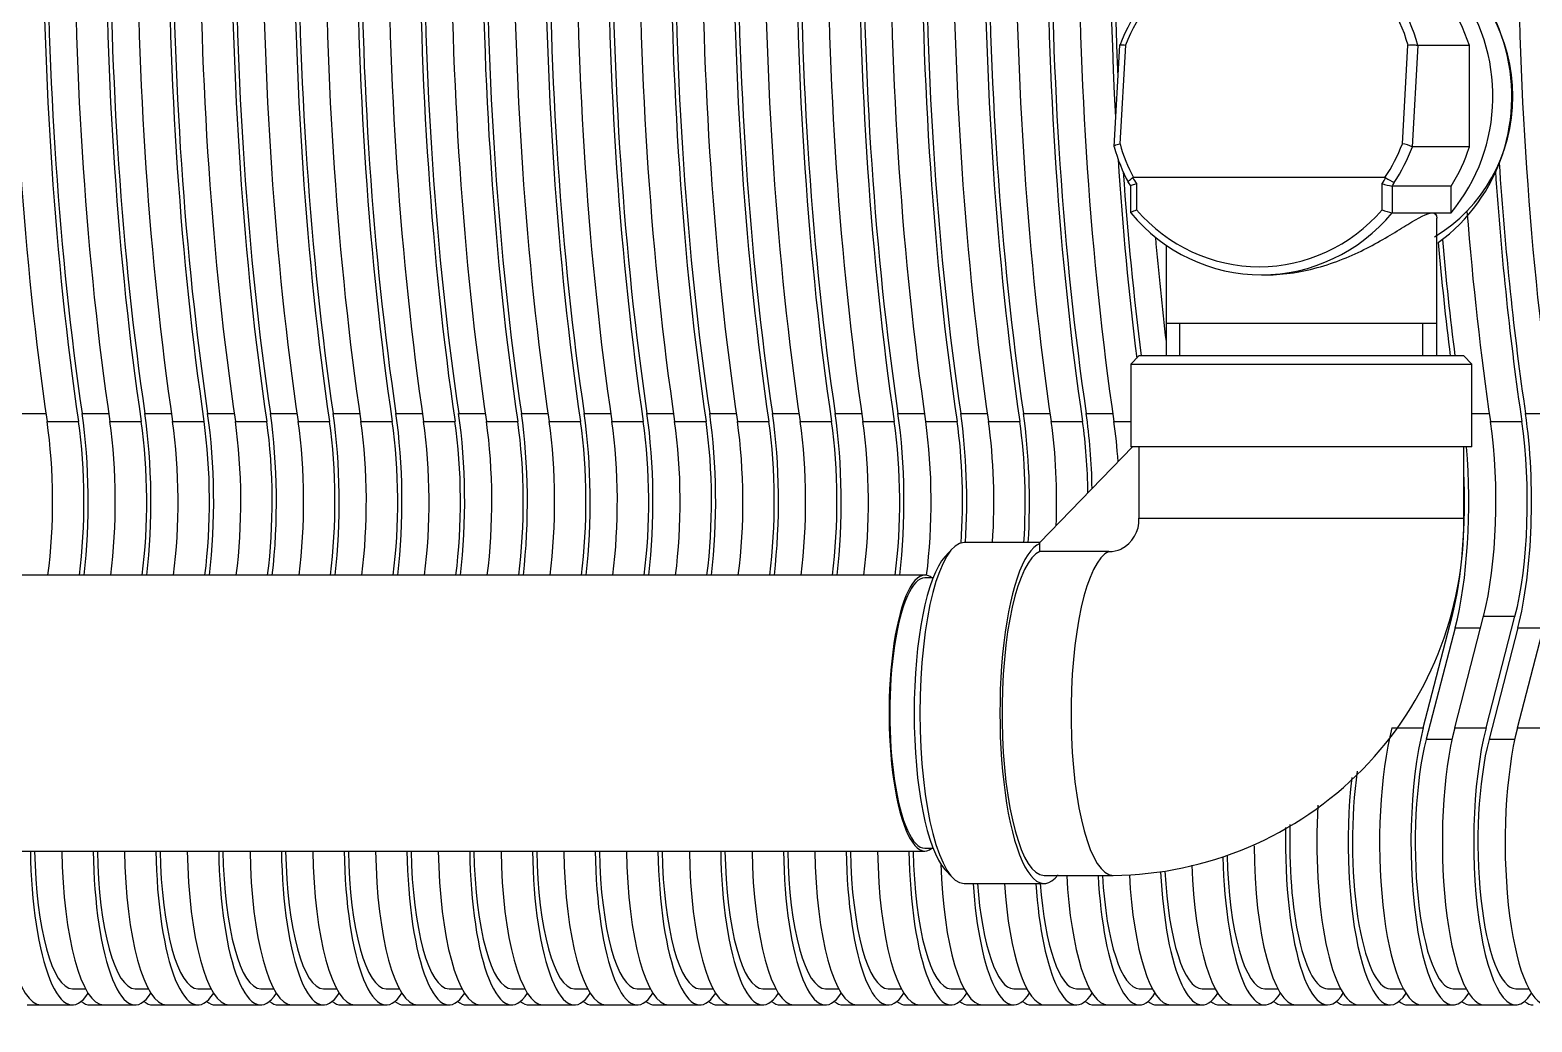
# Model space of a CAD drawing. Header units: millimetres. Extents: x 3795014 to 4300160, y 3869364 to 4016788.
# Drawn here: x 4226548.04 to 4226594.27, y 3922712.02 to 3922742.57 of the extents above; entities that cross this region are included whole.
import ezdxf

# ---------------------------------------------------------------- set-up
doc = ezdxf.new("R2010")
doc.units = ezdxf.units.MM
doc.layers.add('линия перехода', color=7, linetype='Continuous')
doc.layers.add('основная', color=7, linetype='Continuous', lineweight=50)

msp = doc.modelspace()

# ---------------------------------------------------------------- linework, layer by layer
at = {"layer": 'линия перехода', "color": 0, "linetype": 'Continuous', "lineweight": -3}
for p, q in [((4226581.763, 3922742.106), (4226581.59, 3922739.064)), ((4226590.283, 3922739.064), (4226590.455, 3922742.106)), ((4226590.762, 3922742.093), (4226590.585, 3922738.972)), ((4226582.096, 3922737.842), (4226582.096, 3922737.034)), ((4226589.66, 3922737.034), (4226589.66, 3922737.842)), ((4226589.966, 3922737.766), (4226589.966, 3922736.94)), ((4226547.712, 3922730.757), (4226548.529, 3922730.757)), ((4226549.643, 3922730.757), (4226550.461, 3922730.757)), ((4226551.575, 3922730.757), (4226552.392, 3922730.757)), ((4226553.507, 3922730.757), (4226554.324, 3922730.757)), ((4226555.438, 3922730.757), (4226556.256, 3922730.757)), ((4226557.37, 3922730.757), (4226558.187, 3922730.757)), ((4226559.302, 3922730.757), (4226560.119, 3922730.757)), ((4226561.233, 3922730.757), (4226562.051, 3922730.757)), ((4226563.165, 3922730.757), (4226563.982, 3922730.757)), ((4226565.097, 3922730.757), (4226565.914, 3922730.757)), ((4226567.028, 3922730.757), (4226567.846, 3922730.757)), ((4226568.96, 3922730.757), (4226569.777, 3922730.757)), ((4226570.892, 3922730.757), (4226571.709, 3922730.757)), ((4226572.823, 3922730.757), (4226573.641, 3922730.757)), ((4226574.755, 3922730.757), (4226575.572, 3922730.757)), ((4226576.687, 3922730.757), (4226577.504, 3922730.757)), ((4226578.618, 3922730.757), (4226579.436, 3922730.757)), ((4226580.55, 3922730.757), (4226581.367, 3922730.757)), ((4226592.424, 3922730.757), (4226592.957, 3922730.757)), ((4226594.072, 3922730.757), (4226594.889, 3922730.757)), ((4226548.565, 3922730.511), (4226549.531, 3922730.511)), ((4226550.496, 3922730.511), (4226551.462, 3922730.511)), ((4226552.428, 3922730.511), (4226553.394, 3922730.511)), ((4226554.36, 3922730.511), (4226555.326, 3922730.511)), ((4226556.291, 3922730.511), (4226557.257, 3922730.511)), ((4226558.223, 3922730.511), (4226559.189, 3922730.511)), ((4226560.155, 3922730.511), (4226561.121, 3922730.511)), ((4226562.086, 3922730.511), (4226563.052, 3922730.511)), ((4226564.018, 3922730.511), (4226564.984, 3922730.511)), ((4226565.95, 3922730.511), (4226566.916, 3922730.511)), ((4226567.881, 3922730.511), (4226568.847, 3922730.511)), ((4226569.813, 3922730.511), (4226570.779, 3922730.511)), ((4226571.745, 3922730.511), (4226572.711, 3922730.511)), ((4226573.677, 3922730.511), (4226574.642, 3922730.511)), ((4226575.608, 3922730.511), (4226576.574, 3922730.511)), ((4226577.54, 3922730.511), (4226578.506, 3922730.511)), ((4226579.472, 3922730.511), (4226580.437, 3922730.511)), ((4226581.403, 3922730.511), (4226581.924, 3922730.511)), ((4226592.993, 3922730.511), (4226593.959, 3922730.511)), ((4226582.174, 3922727.531), (4226592.174, 3922727.531)), ((4226591.908, 3922724.157), (4226592.69, 3922724.157)), ((4226592.782, 3922724.511), (4226593.748, 3922724.511)), ((4226593.84, 3922724.157), (4226594.622, 3922724.157)), ((4226589.96, 3922721.076), (4226590.926, 3922721.076)), ((4226591.892, 3922721.076), (4226592.858, 3922721.076)), ((4226593.824, 3922721.076), (4226594.789, 3922721.076)), ((4226591.018, 3922720.722), (4226591.809, 3922720.722)), ((4226592.949, 3922720.722), (4226593.74, 3922720.722))]:
    msp.add_line(p, q, dxfattribs=at)
for centre, major_axis, ratio, start_param, end_param in [((4226586.023, 3922740.585), (-2.435, -4.169), 0.93488, 2.396479, 4.886306), ((4226586.023, 3922740.585), (-2.435, -4.169), 0.93488, 5.538072, 5.779733), ((4226586.023, 3922740.585), (-2.435, -4.169), 0.93488, 1.503052, 1.744713), ((4226586.086, 3922740.531), (2.506, 4.414), 0.937175, 4.640471, 4.883878), ((4226585.878, 3922740.531), (0, -4.75), 0.965835, 5.26853, 5.314193), ((4226585.878, 3922740.531), (0, -4.75), 0.965835, 0.968993, 1.014656), ((4226585.943, 3922740.531), (0, -5), 0.965835, 0.984689, 1.00983), ((4226585.878, 3922740.531), (0, 5.25), 0.965835, 2.299843, 3.983342), ((4226581.379, 3922721.531), (0, 5), 0.259156, 0.100167, 3.141988)]:
    msp.add_ellipse(centre, major_axis=major_axis, ratio=ratio, start_param=start_param, end_param=end_param, dxfattribs=at)
at = {"layer": 'основная', "color": 0, "linetype": 'Continuous', "lineweight": -3}
for p, q in [((4226581.579, 3922742.103), (4226581.402, 3922738.988)), ((4226590.757, 3922742.094), (4226590.762, 3922742.093)), ((4226592.345, 3922742.093), (4226590.762, 3922742.093)), ((4226592.345, 3922738.97), (4226592.345, 3922742.093)), ((4226581.414, 3922738.97), (4226581.41, 3922738.972)), ((4226590.585, 3922738.972), (4226590.59, 3922738.97)), ((4226592.345, 3922738.97), (4226590.59, 3922738.97)), ((4226589.746, 3922738.031), (4226582.01, 3922738.031)), ((4226581.842, 3922737.879), (4226581.913, 3922737.768)), ((4226581.911, 3922737.769), (4226581.911, 3922736.944)), ((4226591.78, 3922737.766), (4226589.966, 3922737.766)), ((4226591.78, 3922736.94), (4226591.78, 3922737.766)), ((4226589.966, 3922736.94), (4226591.197, 3922736.94)), ((4226591.197, 3922736.94), (4226591.78, 3922736.94)), ((4226591.339, 3922733.531), (4226591.339, 3922736.774)), ((4226583.008, 3922735.947), (4226583.008, 3922733.531)), ((4226585.943, 3922735.031), (4226586.098, 3922735.031)), ((4226583.008, 3922733.531), (4226583.008, 3922732.531)), ((4226591.339, 3922733.531), (4226583.008, 3922733.531)), ((4226583.436, 3922732.531), (4226583.436, 3922733.531)), ((4226590.911, 3922732.531), (4226590.911, 3922733.531)), ((4226591.339, 3922732.531), (4226591.339, 3922733.531)), ((4226582.174, 3922732.531), (4226581.924, 3922732.281)), ((4226592.174, 3922732.531), (4226582.174, 3922732.531)), ((4226592.424, 3922732.281), (4226592.174, 3922732.531)), ((4226581.924, 3922732.281), (4226592.424, 3922732.281)), ((4226581.924, 3922732.281), (4226581.924, 3922729.731)), ((4226592.424, 3922729.731), (4226592.424, 3922732.281)), ((4226579.124, 3922726.781), (4226581.974, 3922729.731)), ((4226592.424, 3922729.731), (4226581.924, 3922729.731)), ((4226582.174, 3922729.731), (4226582.174, 3922727.531)), ((4226592.174, 3922727.531), (4226592.174, 3922729.731)), ((4226576.426, 3922726.589), (4226576.202, 3922726.348)), ((4226579.124, 3922726.781), (4226576.791, 3922726.781)), ((4226579.124, 3922726.758), (4226579.124, 3922726.781)), ((4226579.124, 3922726.506), (4226579.124, 3922726.758)), ((4226581.249, 3922726.506), (4226579.124, 3922726.506)), ((4226575.584, 3922725.781), (4226490.59, 3922725.781)), ((4226575.833, 3922725.697), (4226575.584, 3922725.697)), ((4226590.926, 3922721.076), (4226591.816, 3922724.511)), ((4226591.908, 3922724.157), (4226591.018, 3922720.722)), ((4226591.892, 3922721.076), (4226592.782, 3922724.511)), ((4226592.858, 3922721.076), (4226593.748, 3922724.511)), ((4226593.84, 3922724.157), (4226592.949, 3922720.722)), ((4226593.824, 3922721.076), (4226594.714, 3922724.511)), ((4226490.59, 3922717.281), (4226575.584, 3922717.281)), ((4226575.584, 3922717.366), (4226575.833, 3922717.366)), ((4226576.202, 3922716.715), (4226576.426, 3922716.474)), ((4226576.791, 3922716.281), (4226579.254, 3922716.281)), ((4226579.254, 3922716.531), (4226581.379, 3922716.531)), ((4226549.345, 3922713.04), (4226549.747, 3922713.04)), ((4226551.277, 3922713.04), (4226551.678, 3922713.04)), ((4226553.209, 3922713.04), (4226553.61, 3922713.04)), ((4226555.141, 3922713.04), (4226555.542, 3922713.04)), ((4226557.072, 3922713.04), (4226557.473, 3922713.04)), ((4226559.004, 3922713.04), (4226559.405, 3922713.04)), ((4226560.936, 3922713.04), (4226561.337, 3922713.04)), ((4226562.867, 3922713.04), (4226563.268, 3922713.04)), ((4226564.799, 3922713.04), (4226565.2, 3922713.04)), ((4226566.731, 3922713.04), (4226567.132, 3922713.04)), ((4226568.662, 3922713.04), (4226569.063, 3922713.04)), ((4226570.594, 3922713.04), (4226570.995, 3922713.04)), ((4226572.526, 3922713.04), (4226572.927, 3922713.04)), ((4226574.457, 3922713.04), (4226574.858, 3922713.04)), ((4226576.389, 3922713.04), (4226576.79, 3922713.04)), ((4226578.321, 3922713.04), (4226578.722, 3922713.04)), ((4226580.252, 3922713.04), (4226580.653, 3922713.04)), ((4226582.184, 3922713.04), (4226582.585, 3922713.04)), ((4226584.116, 3922713.04), (4226584.517, 3922713.04)), ((4226586.047, 3922713.04), (4226586.448, 3922713.04)), ((4226587.979, 3922713.04), (4226588.38, 3922713.04)), ((4226589.911, 3922713.04), (4226590.312, 3922713.04)), ((4226591.842, 3922713.04), (4226592.243, 3922713.04)), ((4226593.774, 3922713.04), (4226594.175, 3922713.04)), ((4226547.953, 3922712.54), (4226548.38, 3922712.54)), ((4226548.38, 3922712.54), (4226549.345, 3922712.54)), ((4226549.885, 3922712.54), (4226550.311, 3922712.54)), ((4226550.311, 3922712.54), (4226551.277, 3922712.54)), ((4226551.816, 3922712.54), (4226552.243, 3922712.54)), ((4226552.243, 3922712.54), (4226553.209, 3922712.54)), ((4226553.748, 3922712.54), (4226554.175, 3922712.54)), ((4226554.175, 3922712.54), (4226555.141, 3922712.54)), ((4226555.68, 3922712.54), (4226556.106, 3922712.54)), ((4226556.106, 3922712.54), (4226557.072, 3922712.54)), ((4226557.611, 3922712.54), (4226558.038, 3922712.54)), ((4226558.038, 3922712.54), (4226559.004, 3922712.54)), ((4226559.543, 3922712.54), (4226559.97, 3922712.54)), ((4226559.97, 3922712.54), (4226560.936, 3922712.54)), ((4226561.475, 3922712.54), (4226561.901, 3922712.54)), ((4226561.901, 3922712.54), (4226562.867, 3922712.54)), ((4226563.406, 3922712.54), (4226563.833, 3922712.54)), ((4226563.833, 3922712.54), (4226564.799, 3922712.54)), ((4226565.338, 3922712.54), (4226565.765, 3922712.54)), ((4226565.765, 3922712.54), (4226566.731, 3922712.54)), ((4226567.27, 3922712.54), (4226567.696, 3922712.54)), ((4226567.696, 3922712.54), (4226568.662, 3922712.54)), ((4226569.201, 3922712.54), (4226569.628, 3922712.54)), ((4226569.628, 3922712.54), (4226570.594, 3922712.54)), ((4226571.133, 3922712.54), (4226571.56, 3922712.54)), ((4226571.56, 3922712.54), (4226572.526, 3922712.54)), ((4226573.065, 3922712.54), (4226573.491, 3922712.54)), ((4226573.491, 3922712.54), (4226574.457, 3922712.54)), ((4226574.996, 3922712.54), (4226575.423, 3922712.54)), ((4226575.423, 3922712.54), (4226576.389, 3922712.54)), ((4226576.928, 3922712.54), (4226577.355, 3922712.54)), ((4226577.355, 3922712.54), (4226578.321, 3922712.54)), ((4226578.86, 3922712.54), (4226579.286, 3922712.54)), ((4226579.286, 3922712.54), (4226580.252, 3922712.54)), ((4226580.791, 3922712.54), (4226581.218, 3922712.54)), ((4226581.218, 3922712.54), (4226582.184, 3922712.54)), ((4226582.723, 3922712.54), (4226583.15, 3922712.54)), ((4226583.15, 3922712.54), (4226584.116, 3922712.54)), ((4226584.655, 3922712.54), (4226585.081, 3922712.54)), ((4226585.081, 3922712.54), (4226586.047, 3922712.54)), ((4226586.586, 3922712.54), (4226587.013, 3922712.54)), ((4226587.013, 3922712.54), (4226587.979, 3922712.54)), ((4226588.518, 3922712.54), (4226588.945, 3922712.54)), ((4226588.945, 3922712.54), (4226589.911, 3922712.54)), ((4226590.45, 3922712.54), (4226590.876, 3922712.54)), ((4226590.876, 3922712.54), (4226591.842, 3922712.54)), ((4226592.381, 3922712.54), (4226592.808, 3922712.54)), ((4226592.808, 3922712.54), (4226593.774, 3922712.54))]:
    msp.add_line(p, q, dxfattribs=at)
for centre, radius, start, end in [((4226590.177, 3922738.173), 0.897, 62.8999, 83.2047), ((4226582.008, 3922737.982), 0.0494, 88.223, 122.2208), ((4226589.748, 3922737.98), 0.051, 58.3374, 91.2189), ((4226591.151, 3922740.055), 2.454, 235.8793, 242.8708), ((4226590.237, 3922739.501), 1.756, 250.8187, 261.133), ((4226590.25, 3922738.411), 1.498, 246.776, 259.0536), ((4226581.277, 3922727.428), 10.897, 270.535, 0.5427), ((4226581.177, 3922727.48), 0.998, 296.5091, 2.9385)]:
    msp.add_arc(centre, radius, start, end, dxfattribs=at)
for centre, major_axis, ratio, start_param, end_param in [((4226555.893, 3922746.531), (0, -32.5), 0.259156, 4.196924, 5.227854), ((4226556.859, 3922746.531), (0, -32.5), 0.259156, 4.196924, 5.227854), ((4226557.825, 3922746.531), (0, -32.5), 0.259156, 4.196924, 5.227854), ((4226558.79, 3922746.531), (0, -32.5), 0.259156, 4.196924, 5.227854), ((4226559.756, 3922746.531), (0, -32.5), 0.259156, 4.196924, 5.227854), ((4226560.722, 3922746.531), (0, -32.5), 0.259156, 4.196924, 5.227854), ((4226561.688, 3922746.531), (0, -32.5), 0.259156, 4.196924, 5.227854), ((4226562.654, 3922746.531), (0, -32.5), 0.259156, 4.196924, 5.227854), ((4226563.62, 3922746.531), (0, -32.5), 0.259156, 4.196924, 5.227854), ((4226564.585, 3922746.531), (0, -32.5), 0.259156, 4.196924, 5.227854), ((4226565.551, 3922746.531), (0, -32.5), 0.259156, 4.196924, 5.227854), ((4226566.517, 3922746.531), (0, -32.5), 0.259156, 4.196924, 5.227854), ((4226567.483, 3922746.531), (0, -32.5), 0.259156, 4.196924, 5.227854), ((4226568.449, 3922746.531), (0, -32.5), 0.259156, 4.196924, 5.227854), ((4226569.415, 3922746.531), (0, -32.5), 0.259156, 4.196924, 5.227854), ((4226570.38, 3922746.531), (0, -32.5), 0.259156, 4.196924, 5.227854), ((4226571.346, 3922746.531), (0, -32.5), 0.259156, 4.196924, 5.227854), ((4226572.312, 3922746.531), (0, -32.5), 0.259156, 4.196924, 5.227854), ((4226573.278, 3922746.531), (0, -32.5), 0.259156, 4.196924, 5.227854), ((4226574.244, 3922746.531), (0, -32.5), 0.259156, 4.196924, 5.227854), ((4226575.21, 3922746.531), (0, -32.5), 0.259156, 4.196924, 5.227854), ((4226576.176, 3922746.531), (0, -32.5), 0.259156, 4.196924, 5.227854), ((4226577.141, 3922746.531), (0, -32.5), 0.259156, 4.196924, 5.227854), ((4226578.107, 3922746.531), (0, -32.5), 0.259156, 4.196924, 5.227854), ((4226579.073, 3922746.531), (0, -32.5), 0.259156, 4.196924, 5.227854), ((4226580.039, 3922746.531), (0, -32.5), 0.259156, 4.196924, 5.227854), ((4226581.005, 3922746.531), (0, -32.5), 0.259156, 4.196924, 5.227854), ((4226581.971, 3922746.531), (0, -32.5), 0.259156, 4.196924, 5.227854), ((4226582.936, 3922746.531), (0, -32.5), 0.259156, 4.196924, 5.227854), ((4226583.902, 3922746.531), (0, -32.5), 0.259156, 4.196924, 5.227854), ((4226584.868, 3922746.531), (0, -32.5), 0.259156, 4.196924, 5.227854), ((4226585.834, 3922746.531), (0, -32.5), 0.259156, 4.196924, 5.227854), ((4226586.8, 3922746.531), (0, -32.5), 0.259156, 4.196924, 5.227854), ((4226587.766, 3922746.531), (0, -32.5), 0.259156, 4.196924, 5.227854), ((4226588.731, 3922746.531), (0, -32.5), 0.259156, 4.196924, 5.227854), ((4226589.697, 3922746.531), (0, -32.5), 0.259156, 4.196924, 4.918387), ((4226602.253, 3922746.531), (0, -32.5), 0.259156, 4.196924, 5.227854), ((4226556.859, 3922746.531), (0, 32), 0.259156, 1.055331, 2.086262), ((4226558.79, 3922746.531), (0, 32), 0.259156, 1.055331, 2.086262), ((4226560.722, 3922746.531), (0, 32), 0.259156, 1.055331, 2.086262), ((4226562.654, 3922746.531), (0, 32), 0.259156, 1.055331, 2.086262), ((4226564.585, 3922746.531), (0, 32), 0.259156, 1.055331, 2.086262), ((4226566.517, 3922746.531), (0, 32), 0.259156, 1.055331, 2.086262), ((4226568.449, 3922746.531), (0, 32), 0.259156, 1.055331, 2.086262), ((4226570.38, 3922746.531), (0, 32), 0.259156, 1.055331, 2.086262), ((4226572.312, 3922746.531), (0, 32), 0.259156, 1.055331, 2.086262), ((4226574.244, 3922746.531), (0, 32), 0.259156, 1.055331, 2.086262), ((4226576.176, 3922746.531), (0, 32), 0.259156, 1.055331, 2.086262), ((4226578.107, 3922746.531), (0, 32), 0.259156, 1.055331, 2.086262), ((4226580.039, 3922746.531), (0, 32), 0.259156, 1.055331, 2.086262), ((4226581.971, 3922746.531), (0, 32), 0.259156, 1.055331, 2.086262), ((4226583.902, 3922746.531), (0, 32), 0.259156, 1.055331, 2.086262), ((4226585.834, 3922746.531), (0, 32), 0.259156, 1.055331, 2.086262), ((4226587.766, 3922746.531), (0, 32), 0.259156, 1.055331, 2.086262), ((4226589.697, 3922746.531), (0, 32), 0.259156, 1.055331, 1.740451), ((4226587.757, 3922740.531), (0, -5.5), 0.965835, 0.859266, 3.628205), ((4226588.34, 3922740.531), (0, -5.5), 0.965835, 0.610482, 3.141593), ((4226586.086, 3922740.531), (-2.506, -4.414), 0.937175, 2.377763, 4.88352), ((4226587.757, 3922740.531), (0, -5), 0.965835, 1.888357, 3.141593), ((4226588.858, 3922740.531), (0, -5), 0.965835, 0.522166, 2.619427), ((4226586.086, 3922740.531), (-2.506, -4.414), 0.937175, 5.518998, 5.762405), ((4226587.757, 3922740.531), (0, -5), 0.965835, 0.984689, 1.253236), ((4226589.697, 3922746.531), (0, -32.5), 0.259156, -1.324089, -1.123094), ((4226601.287, 3922746.531), (0, 32), 0.259156, -4.457964, -4.196924), ((4226589.697, 3922746.531), (0, 32), 0.259156, -4.44885, -4.259572), ((4226601.287, 3922746.531), (0, -32.5), 0.259156, -1.312422, -1.055331), ((4226585.943, 3922740.531), (0, 5.5), 0.965835, 2.282326, 4.000859), ((4226600.321, 3922746.531), (0, -32.5), 0.259156, -1.272904, -1.055331), ((4226590.663, 3922746.531), (0, -32.5), 0.259156, -1.24706, -1.140481), ((4226599.356, 3922746.531), (0, 32), 0.259156, -4.38103, -4.259572), ((4226599.356, 3922746.531), (0, -32.5), 0.259156, -1.241605, -1.125451), ((4226548.403, 3922728.046), (0, 5.5), 0.259156, 4.287989, 5.227854), ((4226550.335, 3922728.046), (0, 5.5), 0.259156, 4.287989, 5.227854), ((4226552.267, 3922728.046), (0, 5.5), 0.259156, 4.287989, 5.227854), ((4226554.198, 3922728.046), (0, 5.5), 0.259156, 4.287989, 5.227854), ((4226556.13, 3922728.046), (0, 5.5), 0.259156, 4.287989, 5.227854), ((4226558.062, 3922728.046), (0, 5.5), 0.259156, 4.287989, 5.227854), ((4226559.993, 3922728.046), (0, 5.5), 0.259156, 4.287989, 5.227854), ((4226561.925, 3922728.046), (0, 5.5), 0.259156, 4.287989, 5.227854), ((4226563.857, 3922728.046), (0, 5.5), 0.259156, 4.287989, 5.227854), ((4226565.788, 3922728.046), (0, 5.5), 0.259156, 4.287989, 5.227854), ((4226567.72, 3922728.046), (0, 5.5), 0.259156, 4.287989, 5.227854), ((4226569.652, 3922728.046), (0, 5.5), 0.259156, 4.287989, 5.227854), ((4226571.583, 3922728.046), (0, 5.5), 0.259156, 4.287989, 5.227854), ((4226573.515, 3922728.046), (0, 5.5), 0.259156, 4.287989, 5.227854), ((4226575.447, 3922728.046), (0, 5.5), 0.259156, 4.480357, 5.227854), ((4226577.378, 3922728.046), (0, 5.5), 0.259156, 4.480357, 5.227854), ((4226579.31, 3922728.046), (0, 5.5), 0.259156, 4.785044, 5.227854), ((4226592.832, 3922728.046), (0, 5.5), 0.259156, 3.926991, 5.227854), ((4226547.437, 3922728.046), (0, -5), 0.259156, 1.100723, 2.086262), ((4226548.403, 3922728.046), (0, -5), 0.259156, 1.100723, 2.086262), ((4226549.369, 3922728.046), (0, -5), 0.259156, 1.100723, 2.086262), ((4226550.335, 3922728.046), (0, -5), 0.259156, 1.100723, 2.086262), ((4226551.301, 3922728.046), (0, -5), 0.259156, 1.100723, 2.086262), ((4226552.267, 3922728.046), (0, -5), 0.259156, 1.100723, 2.086262), ((4226553.232, 3922728.046), (0, -5), 0.259156, 1.100723, 2.086262), ((4226554.198, 3922728.046), (0, -5), 0.259156, 1.100723, 2.086262), ((4226555.164, 3922728.046), (0, -5), 0.259156, 1.100723, 2.086262), ((4226556.13, 3922728.046), (0, -5), 0.259156, 1.100723, 2.086262), ((4226557.096, 3922728.046), (0, -5), 0.259156, 1.100723, 2.086262), ((4226558.062, 3922728.046), (0, -5), 0.259156, 1.100723, 2.086262), ((4226559.027, 3922728.046), (0, -5), 0.259156, 1.100723, 2.086262), ((4226559.993, 3922728.046), (0, -5), 0.259156, 1.100723, 2.086262), ((4226560.959, 3922728.046), (0, -5), 0.259156, 1.100723, 2.086262), ((4226561.925, 3922728.046), (0, -5), 0.259156, 1.100723, 2.086262), ((4226562.891, 3922728.046), (0, -5), 0.259156, 1.100723, 2.086262), ((4226563.857, 3922728.046), (0, -5), 0.259156, 1.100723, 2.086262), ((4226564.822, 3922728.046), (0, -5), 0.259156, 1.100723, 2.086262), ((4226565.788, 3922728.046), (0, -5), 0.259156, 1.100723, 2.086262), ((4226566.754, 3922728.046), (0, -5), 0.259156, 1.100723, 2.086262), ((4226567.72, 3922728.046), (0, -5), 0.259156, 1.100723, 2.086262), ((4226568.686, 3922728.046), (0, -5), 0.259156, 1.100723, 2.086262), ((4226569.652, 3922728.046), (0, -5), 0.259156, 1.100723, 2.086262), ((4226570.617, 3922728.046), (0, -5), 0.259156, 1.100723, 2.086262), ((4226571.583, 3922728.046), (0, -5), 0.259156, 1.100723, 2.086262), ((4226572.549, 3922728.046), (0, -5), 0.259156, 1.100723, 2.086262), ((4226573.515, 3922728.046), (0, -5), 0.259156, 1.100723, 2.086262), ((4226574.481, 3922728.046), (0, -5), 0.259156, 1.099676, 2.086262), ((4226575.447, 3922728.046), (0, -5), 0.259156, 1.312601, 2.086262), ((4226576.412, 3922728.046), (0, -5), 0.259156, 1.315067, 2.086262), ((4226577.378, 3922728.046), (0, -5), 0.259156, 1.315067, 2.086262), ((4226578.344, 3922728.046), (0, -5), 0.259156, 1.42103, 2.086262), ((4226579.31, 3922728.046), (0, -5), 0.259156, 1.624235, 2.086262), ((4226580.276, 3922728.046), (0, -5), 0.259156, -4.464271, -4.196924), ((4226591.866, 3922728.046), (0, -5), 0.259156, 0.785398, 2.086262), ((4226592.832, 3922728.046), (0, -5), 0.259156, 0.785398, 2.086262), ((4226590.9, 3922728.046), (0, 5.5), 0.259156, 3.926991, 5.023806), ((4226590.9, 3922728.046), (0, -5), 0.259156, 0.785398, 1.755066), ((4226576.791, 3922721.531), (0, -5.25), 0.259156, 3.141593, 6.283185), ((4226579.254, 3922721.531), (0, 5.25), 0.259156, 0.095383, 3.46362), ((4226579.254, 3922721.531), (0, 5), 0.259156, 0.100167, 3.141593), ((4226581.249, 3922727.531), (0, 1.025), 0.965835, 3.141593, 3.530838), ((4226576.55, 3922721.531), (0, -5), 0.259156, 3.413245, 6.011533), ((4226575.584, 3922721.531), (0, 4.25), 0.259156, 0, 3.341335), ((4226575.584, 3922721.531), (0, 4.165), 0.259156, 0, 3.141593), ((4226575.584, 3922721.531), (0, 4.25), 0.259156, 6.083443, 6.283185), ((4226590.876, 3922717.54), (0, 5), 0.259156, 0.785398, 3.141593), ((4226591.842, 3922717.54), (0, 5), 0.259156, 0.785398, 3.523493), ((4226592.808, 3922717.54), (0, 5), 0.259156, 0.785398, 3.141593), ((4226593.774, 3922717.54), (0, 5), 0.259156, 0.785398, 3.523493), ((4226594.74, 3922717.54), (0, 5), 0.259156, 0.785398, 3.141593), ((4226591.842, 3922717.54), (0, 4.5), 0.259156, 0.785398, 3.141593), ((4226593.774, 3922717.54), (0, 4.5), 0.259156, 0.785398, 3.141593), ((4226589.911, 3922717.54), (0, 5), 0.259156, 1.158635, 3.523493), ((4226589.911, 3922717.54), (0, 4.5), 0.259156, 1.059815, 3.141593), ((4226588.945, 3922717.54), (0, 5), 0.259156, 1.338853, 3.141593), ((4226587.979, 3922717.54), (0, 4.5), 0.259156, 1.446014, 3.141593), ((4226587.979, 3922717.54), (0, 5), 0.259156, 1.478373, 3.523493), ((4226548.38, 3922717.54), (0, 5), 0.259156, 1.622544, 3.141593), ((4226549.345, 3922717.54), (0, 5), 0.259156, 1.622544, 3.523493), ((4226549.345, 3922717.54), (0, 4.5), 0.259156, 1.6283, 3.141593), ((4226550.311, 3922717.54), (0, 5), 0.259156, 1.622544, 3.141593), ((4226551.277, 3922717.54), (0, 5), 0.259156, 1.622544, 3.523493), ((4226551.277, 3922717.54), (0, 4.5), 0.259156, 1.6283, 3.141593), ((4226552.243, 3922717.54), (0, 5), 0.259156, 1.622544, 3.141593), ((4226553.209, 3922717.54), (0, 5), 0.259156, 1.622544, 3.523493), ((4226553.209, 3922717.54), (0, 4.5), 0.259156, 1.6283, 3.141593), ((4226554.175, 3922717.54), (0, 5), 0.259156, 1.622544, 3.141593), ((4226555.141, 3922717.54), (0, 5), 0.259156, 1.622544, 3.523493), ((4226555.141, 3922717.54), (0, 4.5), 0.259156, 1.6283, 3.141593), ((4226556.106, 3922717.54), (0, 5), 0.259156, 1.622544, 3.141593), ((4226557.072, 3922717.54), (0, 5), 0.259156, 1.622544, 3.523493), ((4226557.072, 3922717.54), (0, 4.5), 0.259156, 1.6283, 3.141593), ((4226558.038, 3922717.54), (0, 5), 0.259156, 1.622544, 3.141593), ((4226559.004, 3922717.54), (0, 5), 0.259156, 1.622544, 3.523493), ((4226559.004, 3922717.54), (0, 4.5), 0.259156, 1.6283, 3.141593), ((4226559.97, 3922717.54), (0, 5), 0.259156, 1.622544, 3.141593), ((4226560.936, 3922717.54), (0, 5), 0.259156, 1.622544, 3.523493), ((4226560.936, 3922717.54), (0, 4.5), 0.259156, 1.6283, 3.141593), ((4226561.901, 3922717.54), (0, 5), 0.259156, 1.622544, 3.141593), ((4226562.867, 3922717.54), (0, 5), 0.259156, 1.622544, 3.523493), ((4226562.867, 3922717.54), (0, 4.5), 0.259156, 1.6283, 3.141593), ((4226563.833, 3922717.54), (0, 5), 0.259156, 1.622544, 3.141593), ((4226564.799, 3922717.54), (0, 5), 0.259156, 1.622544, 3.523493), ((4226564.799, 3922717.54), (0, 4.5), 0.259156, 1.6283, 3.141593), ((4226565.765, 3922717.54), (0, 5), 0.259156, 1.622544, 3.141593), ((4226566.731, 3922717.54), (0, 5), 0.259156, 1.622544, 3.523493), ((4226566.731, 3922717.54), (0, 4.5), 0.259156, 1.6283, 3.141593), ((4226567.696, 3922717.54), (0, 5), 0.259156, 1.622544, 3.141593), ((4226568.662, 3922717.54), (0, 5), 0.259156, 1.622544, 3.523493), ((4226568.662, 3922717.54), (0, 4.5), 0.259156, 1.6283, 3.141593), ((4226569.628, 3922717.54), (0, 5), 0.259156, 1.622544, 3.141593), ((4226570.594, 3922717.54), (0, 5), 0.259156, 1.622544, 3.523493), ((4226570.594, 3922717.54), (0, 4.5), 0.259156, 1.6283, 3.141593), ((4226571.56, 3922717.54), (0, 5), 0.259156, 1.622544, 3.141593), ((4226572.526, 3922717.54), (0, 5), 0.259156, 1.622544, 3.523493), ((4226572.526, 3922717.54), (0, 4.5), 0.259156, 1.6283, 3.141593), ((4226573.491, 3922717.54), (0, 5), 0.259156, 1.622544, 3.141593), ((4226574.457, 3922717.54), (0, 5), 0.259156, 1.622544, 3.523493), ((4226574.457, 3922717.54), (0, 4.5), 0.259156, 1.6283, 3.141593), ((4226575.423, 3922717.54), (0, 5), 0.259156, 1.622544, 3.141593), ((4226576.389, 3922717.54), (0, 5), 0.259156, 1.622544, 3.523493), ((4226576.389, 3922717.54), (0, 4.5), 0.259156, 1.6283, 3.141593), ((4226586.047, 3922717.54), (0, 4.5), 0.259156, 1.65764, 3.141593), ((4226587.013, 3922717.54), (0, 5), 0.259156, 1.590891, 3.141593), ((4226577.355, 3922717.54), (0, 5), 0.259156, 1.701892, 3.141593), ((4226585.081, 3922717.54), (0, 5), 0.259156, 1.710348, 3.141593), ((4226586.047, 3922717.54), (0, 5), 0.259156, 1.659478, 3.523493), ((4226578.321, 3922717.54), (0, 5), 0.259156, 1.825258, 3.523493), ((4226578.321, 3922717.54), (0, 4.5), 0.259156, 1.854271, 3.141593), ((4226579.286, 3922717.54), (0, 5), 0.259156, 1.825258, 3.141593), ((4226580.252, 3922717.54), (0, 5), 0.259156, 1.825258, 3.523493), ((4226580.252, 3922717.54), (0, 4.5), 0.259156, 1.854271, 3.141593), ((4226581.218, 3922717.54), (0, 5), 0.259156, 1.773915, 3.141593), ((4226582.184, 3922717.54), (0, 5), 0.259156, 1.773915, 3.523493), ((4226582.184, 3922717.54), (0, 4.5), 0.259156, 1.796855, 3.141593), ((4226583.15, 3922717.54), (0, 5), 0.259156, 1.77025, 3.141593), ((4226584.116, 3922717.54), (0, 5), 0.259156, 1.753493, 3.523493), ((4226584.116, 3922717.54), (0, 4.5), 0.259156, 1.768256, 3.141593), ((4226549.885, 3922717.54), (0, 5), 0.259156, 2.932057, 3.141593), ((4226551.816, 3922717.54), (0, 5), 0.259156, 2.932057, 3.141593), ((4226553.748, 3922717.54), (0, 5), 0.259156, 2.932057, 3.141593), ((4226555.68, 3922717.54), (0, 5), 0.259156, 2.932057, 3.141593), ((4226557.611, 3922717.54), (0, 5), 0.259156, 2.932057, 3.141593), ((4226559.543, 3922717.54), (0, 5), 0.259156, 2.932057, 3.141593), ((4226561.475, 3922717.54), (0, 5), 0.259156, 2.932057, 3.141593), ((4226563.406, 3922717.54), (0, 5), 0.259156, 2.932057, 3.141593), ((4226565.338, 3922717.54), (0, 5), 0.259156, 2.932057, 3.141593), ((4226567.27, 3922717.54), (0, 5), 0.259156, 2.932057, 3.141593), ((4226569.201, 3922717.54), (0, 5), 0.259156, 2.932057, 3.141593), ((4226571.133, 3922717.54), (0, 5), 0.259156, 2.932057, 3.141593), ((4226573.065, 3922717.54), (0, 5), 0.259156, 2.932057, 3.141593), ((4226574.996, 3922717.54), (0, 5), 0.259156, 2.932057, 3.141593), ((4226576.928, 3922717.54), (0, 5), 0.259156, 2.932057, 3.141593), ((4226578.86, 3922717.54), (0, 5), 0.259156, 2.932057, 3.141593), ((4226580.791, 3922717.54), (0, 5), 0.259156, 2.932057, 3.141593), ((4226582.723, 3922717.54), (0, 5), 0.259156, 2.932057, 3.141593), ((4226584.655, 3922717.54), (0, 5), 0.259156, 2.932057, 3.141593), ((4226586.586, 3922717.54), (0, 5), 0.259156, 2.932057, 3.141593), ((4226588.518, 3922717.54), (0, 5), 0.259156, 2.932057, 3.141593), ((4226590.45, 3922717.54), (0, 5), 0.259156, 2.932057, 3.141593), ((4226592.381, 3922717.54), (0, 5), 0.259156, 2.932057, 3.141593), ((4226594.313, 3922717.54), (0, 5), 0.259156, 2.932057, 3.141593)]:
    msp.add_ellipse(centre, major_axis=major_axis, ratio=ratio, start_param=start_param, end_param=end_param, dxfattribs=at)
for points, knots in [([(4226581.579, 3922742.104), (4226581.579, 3922742.111), (4226581.592, 3922742.116), (4226581.65, 3922742.12), (4226581.703, 3922742.115), (4226581.763, 3922742.106)], [0.1327748, 0.1327748, 0.1327748, 0.1327748, 0.5, 0.5, 1, 1, 1, 1]), ([(4226590.455, 3922742.106), (4226590.516, 3922742.115), (4226590.583, 3922742.12), (4226590.694, 3922742.116), (4226590.737, 3922742.107), (4226590.757, 3922742.094)], [0, 0, 0, 0, 0.5, 0.5, 1, 1, 1, 1]), ([(4226581.41, 3922738.972), (4226581.393, 3922738.986), (4226581.404, 3922739.004), (4226581.47, 3922739.038), (4226581.527, 3922739.054), (4226581.59, 3922739.064)], [0, 0, 0, 0, 0.5, 0.5, 1, 1, 1, 1]), ([(4226581.842, 3922737.879), (4226581.837, 3922737.888), (4226581.843, 3922737.904), (4226581.883, 3922737.952), (4226581.928, 3922737.989), (4226581.982, 3922738.024)], [0.1430154, 0.1430154, 0.1430154, 0.1430154, 0.5, 0.5, 1, 1, 1, 1]), ([(4226581.911, 3922737.768), (4226581.91, 3922737.771), (4226581.922, 3922737.778), (4226581.979, 3922737.803), (4226582.035, 3922737.823), (4226582.096, 3922737.842)], [0.1374104, 0.1374104, 0.1374104, 0.1374104, 0.5, 0.5, 1, 1, 1, 1]), ([(4226581.911, 3922736.943), (4226581.912, 3922736.948), (4226581.924, 3922736.956), (4226581.98, 3922736.986), (4226582.036, 3922737.01), (4226582.096, 3922737.034)], [0.1617539, 0.1617539, 0.1617539, 0.1617539, 0.5, 0.5, 1, 1, 1, 1]), ([(4226586.093, 3922735.031), (4226586.647, 3922735.031), (4226587.223, 3922735.124), (4226588.309, 3922735.439), (4226588.818, 3922735.659), (4226589.726, 3922736.131), (4226590.119, 3922736.381), (4226590.784, 3922736.791), (4226591.047, 3922736.94), (4226591.197, 3922736.94)], [0.5006524, 0.5006524, 0.5006524, 0.5006524, 0.625, 0.625, 0.75, 0.75, 0.875, 0.875, 1, 1, 1, 1])]:
    msp.add_open_spline(points, degree=3, knots=knots, dxfattribs=at)
msp.add_open_spline([(4226591.197, 3922736.94), (4226591.294, 3922736.94), (4226591.339, 3922736.878), (4226591.339, 3922736.78)], degree=3, dxfattribs=at)

doc.saveas('drawing.dxf')
